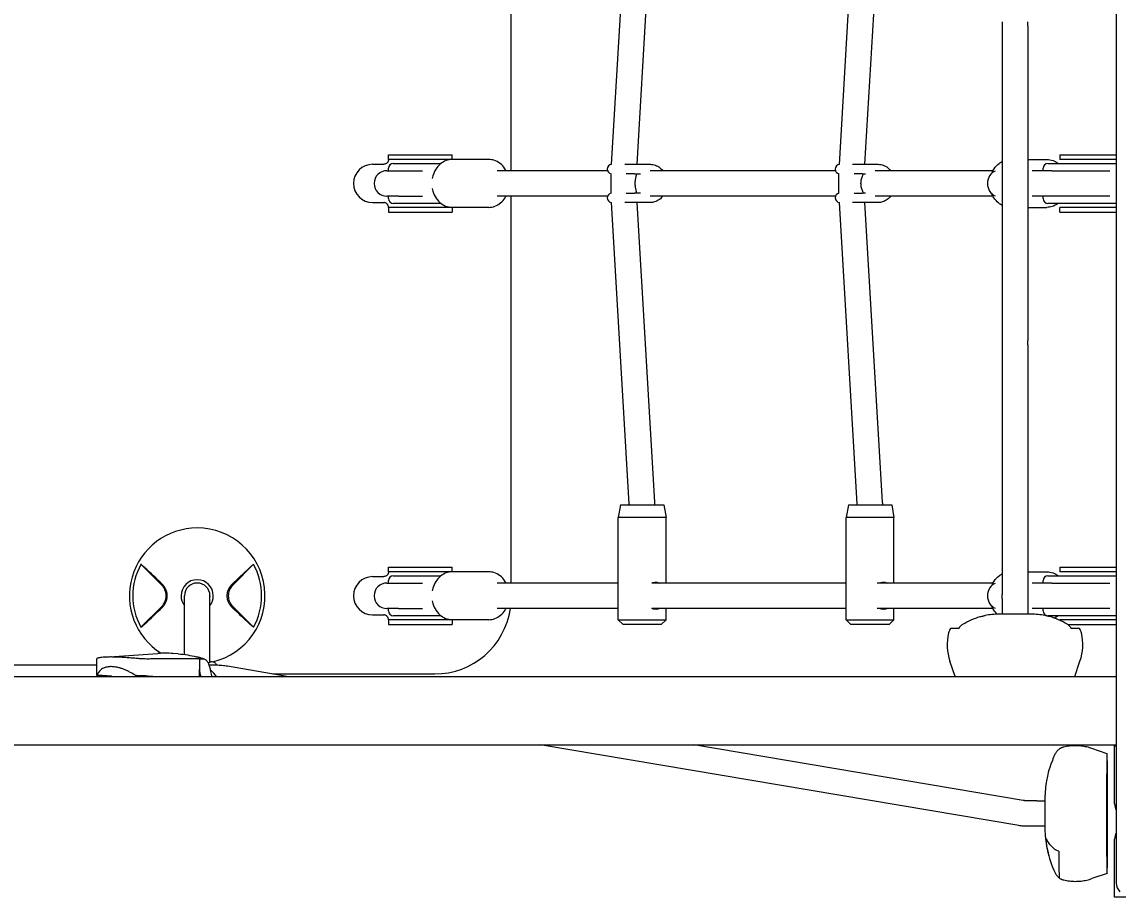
# Model space of a CAD drawing. Extents: x -5207 to 7460, y -6482 to 6318.
# Drawn here: x 867 to 1555, y -48 to 501 of the extents above; entities that cross this region are included whole.
import ezdxf

# ---------------------------------------------------------------- set-up
doc = ezdxf.new("R2010")
doc.units = 0
doc.header["$LTSCALE"] = 5
doc.header["$PDMODE"] = 33
doc.header["$PDSIZE"] = 20
doc.layers.get('Defpoints').update_dxf_attribs({"linetype": 'CONTINUOUS'})
doc.layers.add('Lg_dim', color=7, linetype='CONTINUOUS')
doc.layers.add('Lg_prod', color=40, linetype='CONTINUOUS')
doc.styles.add('LG1', font='arial.ttf', dxfattribs={"height": 185})
doc.dimstyles.new('LG_DIM', dxfattribs={"dimtxt": 185, "dimasz": 120, "dimexe": 50, "dimexo": 1, "dimgap": 50, "dimtad": 0, "dimtih": 1, "dimtoh": 1, "dimdec": 0, "dimrnd": 10, "dimdsep": 46, "dimtxsty": 'LG1', "dimcen": 2.5, "dimclrt": 4, "dimadec": 4, "dimazin": 0, "dimtfac": 1, "dimtdec": 0, "dimtmove": 0, "dimatfit": 3, "dimfxl": 1, "dimtolj": 1, "dimtzin": 0, "dimarcsym": 0})

# ---------------------------------------------------------------- blocks, each defined once
blk = doc.blocks.new('*D4')
at = {"layer": 'Defpoints', "color": 0, "transparency": 16777216}
for p in [(-2635.83, 778.5, 0.2), (5060.83, -1646.5), (5060.83, -6051.45)]:
    blk.add_point(p, dxfattribs=at)
at = {"layer": 'Lg_dim', "color": 0, "lineweight": -2, "transparency": 16777216}
for p, q in [((-2635.83, 777.5), (-2635.83, -6101.45)), ((5060.83, -1647.5), (5060.83, -6101.45)), ((-2515.83, -6051.45), (539.03, -6051.45)), ((4940.83, -6051.45), (1808.47, -6051.45))]:
    blk.add_line(p, q, dxfattribs=at)
at = {"layer": 'Lg_dim', "color": 0, "transparency": 16777216}
for points in [[(-2515.83, -6031.45), (-2515.83, -6071.45), (-2635.83, -6051.45)], [(4940.83, -6031.45), (4940.83, -6071.45), (5060.83, -6051.45)]]:
    blk.add_solid(points, dxfattribs=at)
at = {"layer": 'Lg_dim', "color": 4, "transparency": 16777216, "insert": (1173.75, -6051.45), "char_height": 185, "attachment_point": 5, "style": 'LG1'}
blk.add_mtext('\\A1;7700 mm\\P [(25\'-3{\\H1.000000x;\\S1/4;}")]', dxfattribs=at)
blk = doc.blocks.new('*D5')
at = {"layer": 'Defpoints', "color": 0, "transparency": 16777216}
for p in [(-283.42, 3694.51, 0.2), (-100, -4659.68), (6750.73, -4659.68)]:
    blk.add_point(p, dxfattribs=at)
at = {"layer": 'Lg_dim', "color": 0, "lineweight": -2, "transparency": 16777216}
for p, q in [((-282.42, 3694.51), (6800.73, 3694.51)), ((6750.73, 3574.51), (6750.73, -297.89)), ((6750.73, -4539.68), (6750.73, -1197.71)), ((-99, -4659.68), (6800.73, -4659.68))]:
    blk.add_line(p, q, dxfattribs=at)
at = {"layer": 'Lg_dim', "color": 0, "transparency": 16777216}
for points in [[(6730.73, 3574.51), (6770.73, 3574.51), (6750.73, 3694.51)], [(6730.73, -4539.68), (6770.73, -4539.68), (6750.73, -4659.68)]]:
    blk.add_solid(points, dxfattribs=at)
at = {"layer": 'Lg_dim', "color": 4, "transparency": 16777216, "insert": (6750.73, -747.8), "char_height": 185, "attachment_point": 5, "style": 'LG1'}
blk.add_mtext('\\A1;8350 mm\\P [(27\'-5{\\H1.000000x;\\S1/8;}")]', dxfattribs=at)
blk = doc.blocks.new('*D7')
at = {"layer": 'Defpoints', "color": 0, "transparency": 16777216}
for p in [(3262.5, 4611.04), (-872.5, 400), (3262.5, -330)]:
    blk.add_point(p, dxfattribs=at)
at = {"layer": 'Lg_dim', "color": 0, "lineweight": -2, "transparency": 16777216}
for p, q in [((-872.5, 401), (-872.5, 4661.04)), ((3262.5, -329), (3262.5, 4661.04)), ((-752.5, 4611.04), (636.72, 4611.04)), ((3142.5, 4611.04), (2027.18, 4611.04))]:
    blk.add_line(p, q, dxfattribs=at)
at = {"layer": 'Lg_dim', "color": 0, "transparency": 16777216}
for points in [[(-752.5, 4631.04), (-752.5, 4591.04), (-872.5, 4611.04)], [(3142.5, 4631.04), (3142.5, 4591.04), (3262.5, 4611.04)]]:
    blk.add_solid(points, dxfattribs=at)
at = {"layer": 'Lg_dim', "color": 4, "transparency": 16777216, "insert": (1331.95, 4611.04), "char_height": 185, "attachment_point": 5, "style": 'LG1'}
blk.add_mtext('\\A1;4140 mm\\P [(13\'-6{\\H1.000000x;\\S15/16;}")]', dxfattribs=at)

msp = doc.modelspace()

# ---------------------------------------------------------------- linework, layer by layer
at = {"layer": 'Lg_prod', "linetype": 'Continuous', "lineweight": 0}
for p, q in [((1553.5, 838.5), (1553.5, -38.5)), ((1174, 408), (1174, 650.5)), ((1236.91, 411.97), (1248.07, 600.82)), ((1252.94, 412), (1264.04, 599.88)), ((1379.85, 411.97), (1391.01, 600.82)), ((1395.88, 412), (1406.98, 599.88)), ((1482.01, 501.26), (1482.01, 498.74)), ((1482.01, 498.74), (1482.01, 301.26)), ((1498.01, 498.74), (1498.01, 501.26)), ((1498.01, 498.74), (1498.01, 301.26)), ((1097, 415), (1097, 418)), ((1097, 418), (1137, 418)), ((1137, 415), (1097, 415)), ((1137, 415), (1137, 418)), ((1159.88, 415), (1137.01, 415)), ((1498.01, 415), (1509.96, 415)), ((1518.18, 418), (1538.18, 418)), ((1518.18, 418), (1518.18, 415)), ((1538.18, 415), (1518.18, 415)), ((1538.18, 418), (1553.5, 418)), ((1553.5, 415), (1538.18, 415)), ((1087, 412), (1094, 412)), ((1096, 408), (1103.19, 408)), ((1097, 408), (1097, 409.5)), ((1100, 412.5), (1105.22, 412.5)), ((1103.19, 408), (1118.42, 408)), ((1105.22, 412.5), (1125.6, 412.5)), ((1125.6, 412.5), (1129.9, 412.5)), ((1126.1, 408), (1126.14, 408)), ((1234.45, 408), (1165.09, 408)), ((1236.63, 394.15), (1236.63, 405.85)), ((1245.22, 412), (1251.42, 412)), ((1251.42, 406), (1246.15, 406)), ((1251.42, 412), (1261.27, 412)), ((1251.42, 406), (1255.12, 406)), ((1377.39, 408), (1261.06, 408)), ((1379.57, 394.15), (1379.57, 405.85)), ((1388.16, 412), (1394.36, 412)), ((1394.36, 406), (1389.09, 406)), ((1394.36, 412), (1404.21, 412)), ((1394.36, 406), (1396.27, 406)), ((1476.22, 408), (1402.21, 408)), ((1513.14, 408), (1500.73, 408)), ((1507.68, 408), (1507.68, 409.5)), ((1510.68, 412.5), (1511.27, 412.5)), ((1511.27, 412.5), (1522.6, 412.5)), ((1513.14, 408), (1549.52, 408)), ((1522.6, 412.5), (1553.5, 412.5)), ((1103.19, 392), (1096, 392)), ((1097, 390.5), (1097, 392)), ((1103.19, 392), (1118.42, 392)), ((1126.1, 392), (1126.14, 392)), ((1234.45, 392), (1165.09, 392)), ((1174, 149.5), (1174, 392)), ((1246.15, 394), (1251.42, 394)), ((1255.12, 394), (1251.42, 394)), ((1377.39, 392), (1261.06, 392)), ((1389.09, 394), (1394.36, 394)), ((1396.27, 394), (1394.36, 394)), ((1476.22, 392), (1402.21, 392)), ((1513.14, 392), (1500.73, 392)), ((1507.68, 390.5), (1507.68, 392)), ((1549.52, 392), (1513.14, 392)), ((1087, 388), (1094, 388)), ((1105.22, 387.5), (1100, 387.5)), ((1125.6, 387.5), (1105.22, 387.5)), ((1129.9, 387.5), (1125.6, 387.5)), ((1248.07, 199.18), (1236.91, 388.03)), ((1251.42, 388), (1245.22, 388)), ((1261.27, 388), (1251.42, 388)), ((1264.04, 200.12), (1252.94, 388)), ((1391.01, 199.18), (1379.85, 388.03)), ((1394.36, 388), (1388.16, 388)), ((1404.21, 388), (1394.36, 388)), ((1406.98, 200.12), (1395.88, 388)), ((1511.27, 387.5), (1510.68, 387.5)), ((1522.6, 387.5), (1511.27, 387.5)), ((1553.5, 387.5), (1522.6, 387.5)), ((1097, 385), (1097, 382)), ((1137, 385), (1097, 385)), ((1097, 382), (1137, 382)), ((1137, 385), (1137, 382)), ((1159.88, 385), (1137.01, 385)), ((1498.01, 385), (1509.96, 385)), ((1538.18, 385), (1518.18, 385)), ((1518.18, 382), (1518.18, 385)), ((1518.18, 382), (1538.18, 382)), ((1553.5, 385), (1538.18, 385)), ((1538.18, 382), (1553.5, 382)), ((1482.01, 301.26), (1482.01, 298.74)), ((1482.01, 298.74), (1482.01, 142.26)), ((1498.01, 298.74), (1498.01, 301.26)), ((1498.01, 298.74), (1498.01, 142.26)), ((1242.53, 198.5), (1241.12, 190.5)), ((1242.53, 198.5), (1263.89, 198.5)), ((1263.89, 198.5), (1269.71, 198.5)), ((1269.71, 198.5), (1271.12, 190.5)), ((1385.47, 198.5), (1384.06, 190.5)), ((1385.47, 198.5), (1406.83, 198.5)), ((1406.83, 198.5), (1412.65, 198.5)), ((1412.65, 198.5), (1414.06, 190.5)), ((1264.7, 190.5), (1241.12, 190.5)), ((1241.12, 126.5), (1241.12, 190.5)), ((1271.12, 190.5), (1264.7, 190.5)), ((1271.12, 149.5), (1271.12, 190.5)), ((1407.64, 190.5), (1384.06, 190.5)), ((1384.06, 126.5), (1384.06, 190.5)), ((1414.06, 190.5), (1407.64, 190.5)), ((1414.06, 149.5), (1414.06, 190.5)), ((941.72, 161.22), (954.72, 148.22)), ((1012.28, 161.22), (999.28, 148.22)), ((1097, 156.5), (1097, 159.5)), ((1097, 159.5), (1137, 159.5)), ((1137, 156.5), (1137, 159.5)), ((1518.18, 159.5), (1538.18, 159.5)), ((1518.18, 159.5), (1518.18, 156.5)), ((1538.18, 159.5), (1553.5, 159.5)), ((1087, 153.5), (1094, 153.5)), ((1137, 156.5), (1097, 156.5)), ((1100, 154), (1105.22, 154)), ((1105.22, 154), (1125.6, 154)), ((1125.6, 154), (1129.9, 154)), ((1159.88, 156.5), (1137.01, 156.5)), ((1498.01, 156.5), (1509.96, 156.5)), ((1510.68, 154), (1511.27, 154)), ((1511.27, 154), (1522.6, 154)), ((1538.18, 156.5), (1518.18, 156.5)), ((1522.6, 154), (1553.5, 154)), ((1553.5, 156.5), (1538.18, 156.5)), ((1096, 149.5), (1103.19, 149.5)), ((1097, 149.5), (1097, 151)), ((1103.19, 149.5), (1118.42, 149.5)), ((1126.1, 149.5), (1126.14, 149.5)), ((1241.12, 149.5), (1165.09, 149.5)), ((1384.06, 149.5), (1262.18, 149.5)), ((1476.22, 149.5), (1403.62, 149.5)), ((1513.14, 149.5), (1500.73, 149.5)), ((1507.68, 149.5), (1507.68, 151)), ((1513.14, 149.5), (1549.52, 149.5)), ((969, 141.07), (969, 141.5)), ((969, 104.7), (969, 141.07)), ((985, 141.5), (985, 141.07)), ((985, 99.98), (985, 141.07)), ((1482.01, 139.74), (1482.01, 142.26)), ((1482.01, 139.74), (1482.01, 130)), ((1498.01, 142.26), (1498.01, 139.74)), ((1498.01, 139.74), (1498.01, 130)), ((954.72, 134.78), (941.72, 121.78)), ((999.28, 134.78), (1012.28, 121.78)), ((1103.19, 133.5), (1096, 133.5)), ((1097, 132), (1097, 133.5)), ((1103.19, 133.5), (1118.42, 133.5)), ((1126.1, 133.5), (1126.14, 133.5)), ((1241.12, 133.5), (1165.09, 133.5)), ((1384.06, 133.5), (1262.18, 133.5)), ((1271.12, 126.5), (1271.12, 133.5)), ((1476.22, 133.5), (1403.62, 133.5)), ((1414.06, 126.5), (1414.06, 133.5)), ((1513.14, 133.5), (1500.73, 133.5)), ((1507.68, 132), (1507.68, 133.5)), ((1549.52, 133.5), (1513.14, 133.5)), ((1087, 129.5), (1094, 129.5)), ((1097, 126.5), (1097, 123.5)), ((1137, 126.5), (1097, 126.5)), ((1105.22, 129), (1100, 129)), ((1125.6, 129), (1105.22, 129)), ((1129.9, 129), (1125.6, 129)), ((1137, 126.5), (1137, 123.5)), ((1159.88, 126.5), (1137.01, 126.5)), ((1241.12, 126.5), (1264.7, 126.5)), ((1244.12, 123.5), (1241.12, 126.5)), ((1264.7, 126.5), (1271.12, 126.5)), ((1268.12, 123.5), (1271.12, 126.5)), ((1384.06, 126.5), (1407.64, 126.5)), ((1387.06, 123.5), (1384.06, 126.5)), ((1407.64, 126.5), (1414.06, 126.5)), ((1411.06, 123.5), (1414.06, 126.5)), ((1490.01, 130), (1479.91, 130)), ((1500.11, 130), (1490.01, 130)), ((1511.27, 129), (1510.68, 129)), ((1522.6, 129), (1511.27, 129)), ((1538.18, 126.5), (1518.18, 126.5)), ((1518.18, 126.11), (1518.18, 126.5)), ((1553.5, 129), (1522.6, 129)), ((1553.5, 126.5), (1538.18, 126.5)), ((1097, 123.5), (1137, 123.5)), ((1262.98, 123.5), (1244.12, 123.5)), ((1268.12, 123.5), (1262.98, 123.5)), ((1405.92, 123.5), (1387.06, 123.5)), ((1411.06, 123.5), (1405.92, 123.5)), ((1454.73, 121), (1449.59, 121)), ((1523.05, 123.5), (1538.18, 123.5)), ((1530.42, 121), (1525.29, 121)), ((1538.18, 123.5), (1553.5, 123.5)), ((918.77, 102.99), (952.24, 105.33)), ((965.02, 105.11), (961.76, 105.33)), ((969, 104.69), (969, 104.69)), ((914, 98), (826.84, 98)), ((914, 91.56), (914, 102.06)), ((978.42, 102.07), (978.42, 95.19)), ((987.5, 98), (984.48, 98)), ((1033.27, 91), (995.9, 97.3)), ((1452.51, 91), (1449.23, 100.5)), ((1527.51, 91), (1530.78, 100.5)), ((497.82, 91), (1139.29, 91)), ((919, 91), (915.37, 91.33)), ((946.28, 91.33), (952.05, 91)), ((978.42, 91), (978.42, 95.19)), ((1024.36, 92.5), (1126, 92.5)), ((1139.29, 91), (1553.5, 91)), ((497.82, 48), (1139.29, 48)), ((1139.29, 48), (1553.5, 48)), ((1492.47, -2.59), (1192.19, 48)), ((1495.13, 13.19), (1288.49, 48)), ((1547.77, 42.5), (1538.27, 45.77)), ((1552.5, 11), (1552.5, 47.5)), ((1552.5, 47.5), (1553.5, 47.5)), ((1503.66, 13), (1497.34, 13)), ((1503.66, 13), (1508.71, 13)), ((1547.77, 13), (1547.6, 13)), ((1503.66, -3), (1497.34, -3)), ((1508.71, -3), (1503.66, -3)), ((1547.77, -3), (1547.6, -3)), ((1552.5, -47.5), (1552.5, -11)), ((1547.77, -32.5), (1538.27, -35.77)), ((1589, -47.5), (1552.5, -47.5))]:
    msp.add_line(p, q, dxfattribs=at)
for centre, radius, start, end in [((1087, 400), 12, 90, 270), ((1096, 400), 8, 90, 270), ((1100, 409.5), 3, 90, 180), ((1237.27, 409), 3, 96.90738, 180), ((1237.27, 409), 3, 180, 257.67586), ((1380.21, 409), 3, 96.90738, 180), ((1380.21, 409), 3, 180, 257.67586), ((1510.68, 409.5), 3, 90, 180), ((1237.27, 391), 3, 102.32414, 180), ((1380.21, 391), 3, 102.32414, 180), ((1100, 390.5), 3, 180, 270), ((1237.27, 391), 3, 180, 263.09262), ((1380.21, 391), 3, 180, 263.09262), ((1510.68, 390.5), 3, 180, 270), ((977, 141.5), 42.51, 90, 237.98226), ((977, 141.5), 42.51, 283.44267, 90), ((977, 141.5), 40.42, 150.80251, 209.19749), ((977, 141.5), 40.42, 330.80251, 29.19749), ((977, 141.5), 10.1, 90, 180), ((977, 141.5), 10.1, 0, 90), ((1087, 141.5), 12, 90, 270), ((1100, 151), 3, 90, 180), ((1510.68, 151), 3, 90, 180), ((948, 141.5), 9.5, 0, 45), ((977, 141.5), 8, 90, 180), ((977, 141.5), 8, 0, 90), ((1006, 141.5), 9.5, 135, 180), ((1096, 141.5), 8, 90, 270), ((948, 141.5), 9.5, 315, 0), ((977, 141.5), 10.1, 180, 217.61976), ((977, 141.5), 10.1, 322.38024, 0), ((1006, 141.5), 9.5, 180, 225), ((1100, 132), 3, 180, 270), ((1126, 140.5), 48, 270, 351.61446), ((1510.68, 132), 3, 180, 270), ((1481.98, 60.03), 70, 91.70004, 98.84171), ((1498.03, 60.03), 70, 81.15829, 88.29996), ((1479.49, 110.92), 32, 166.84672, 199), ((1456.12, 116.38), 8, 144.72111, 166.84672), ((1523.89, 116.38), 8, 13.15328, 35.27889), ((1500.52, 110.92), 32, 341, 13.15328), ((1560.5, 11), 8, 180, 208.95502), ((1560.5, -11), 8, 151.04498, 180), ((1561.5, -38.5), 8, 180, 225)]:
    msp.add_arc(centre, radius, start, end, dxfattribs=at)
for centre, major_axis, ratio, start_param, end_param in [((1479.37, 400), (0, -8), 0.825377, 3.412336, 6.012442), ((1479.37, 141.5), (0, -8), 0.825377, 3.412336, 6.012442), ((957, 14.67), (0, 90.83), 0.866025, 0, 0.060521), ((957, 14.67), (0, 90.83), 0.866025, 6.222664, 6.283185), ((974.15, 93.53), (2.4, 9.71), 0.488879, 0, 0.000002), ((957, 76.5), (0, 19.4), 0.866025, 0.717733, 0.726784), ((1517.77, 5), (0, -40.42), 0.009384, 3.148232, 3.215153), ((1547.77, 5), (0, 37.5), 0.009384, 4.276357, 7.417949), ((1547.77, 5), (0, 19.81), 0.009384, 4.276357, 7.417949), ((1547.77, 5), (0, 37.5), 0.009384, 1.134764, 4.276357), ((1508.77, 5), (0, 10.1), 0.009384, 0.321711, 1.134764), ((1508.77, 5), (0, 10.1), 0.009384, 1.134764, 2.705561), ((1547.77, 5), (0, 19.81), 0.009384, 1.134764, 4.276357), ((1508.77, 5), (0, 10.1), 0.009384, 2.705561, 2.819882), ((1517.77, 5), (0, -40.42), 0.009384, 5.337561, 6.276546)]:
    msp.add_ellipse(centre, major_axis=major_axis, ratio=ratio, start_param=start_param, end_param=end_param, dxfattribs=at)
msp.add_ellipse((1547.77, 5), major_axis=(0, -8), ratio=0.009384, dxfattribs=at)
for points, knots in [([(1097, 415), (1097, 415), (1097, 414.96), (1097, 414.86), (1096.99, 414.82), (1096.99, 414.71), (1096.98, 414.65), (1096.95, 414.45), (1096.92, 414.28), (1096.83, 414.01), (1096.8, 413.91), (1096.71, 413.71), (1096.66, 413.61), (1096.54, 413.4), (1096.47, 413.3), (1096.32, 413.1), (1096.24, 413), (1096.06, 412.81), (1095.96, 412.72), (1095.75, 412.56), (1095.64, 412.48), (1095.3, 412.28), (1095.05, 412.18), (1094.53, 412.04), (1094.27, 412), (1094, 412)], [0, 0, 0, 0, 0.000794672, 0.000794672, 0.001192009, 0.001192009, 0.001589345, 0.001589345, 0.002384017, 0.002384017, 0.002781354, 0.002781354, 0.00317869, 0.00317869, 0.003576026, 0.003576026, 0.003973362, 0.003973362, 0.004370698, 0.004370698, 0.004768035, 0.004768035, 0.005562707, 0.005562707, 0.006357379, 0.006357379, 0.006357379, 0.006357379]), ([(1137.01, 415), (1135.69, 415), (1134.36, 414.76), (1131.84, 413.83), (1130.64, 413.12), (1128.46, 411.32), (1127.49, 410.2), (1125.87, 407.65), (1125.23, 406.2), (1124.66, 404.16), (1124.54, 403.63), (1124.44, 403.09)], [0, 0, 0, 0, 0.294487, 0.294487, 0.59583, 0.59583, 0.912288, 0.912288, 1.2419, 1.2419, 1.355561, 1.355561, 1.355561, 1.355561]), ([(1170.76, 408), (1170.54, 408.42), (1170.29, 408.82), (1169.18, 410.49), (1168.14, 411.63), (1165.81, 413.42), (1164.52, 414.09), (1162.1, 414.83), (1160.99, 415), (1159.88, 415)], [5.2926589, 5.2926589, 5.2926589, 5.2926589, 5.3930964, 5.3930964, 5.7220167, 5.7220167, 6.0366939, 6.0366939, 6.2831853, 6.2831853, 6.2831853, 6.2831853]), ([(1475.5, 406.48), (1475.89, 407.44), (1476.38, 408.36), (1477.79, 410.49), (1478.83, 411.63), (1480.65, 413.02), (1481.31, 413.43), (1482.01, 413.78)], [5.1744401, 5.1744401, 5.1744401, 5.1744401, 5.3930964, 5.3930964, 5.7220167, 5.7220167, 5.8932877, 5.8932877, 5.8932877, 5.8932877]), ([(1509.96, 415), (1511.29, 415), (1512.61, 414.76), (1515.01, 413.87), (1516.1, 413.26), (1517.08, 412.5)], [6.2831853, 6.2831853, 6.2831853, 6.2831853, 6.5776728, 6.5776728, 6.8492516, 6.8492516, 6.8492516, 6.8492516]), ([(1252.63, 394.15), (1252.62, 394.19), (1252.62, 394.24), (1252.6, 394.39), (1252.59, 394.5), (1252.54, 394.75), (1252.51, 394.88), (1252.45, 395.17), (1252.42, 395.32), (1252.35, 395.62), (1252.31, 395.78), (1252.22, 396.21), (1252.15, 396.52), (1252.03, 397.16), (1251.98, 397.51), (1251.88, 398.21), (1251.84, 398.57), (1251.8, 399.3), (1251.78, 399.65), (1251.78, 400.35), (1251.8, 400.7), (1251.84, 401.43), (1251.88, 401.79), (1251.98, 402.49), (1252.03, 402.84), (1252.15, 403.48), (1252.22, 403.79), (1252.31, 404.22), (1252.35, 404.38), (1252.42, 404.68), (1252.45, 404.83), (1252.51, 405.12), (1252.54, 405.25), (1252.59, 405.5), (1252.6, 405.61), (1252.62, 405.76), (1252.62, 405.81), (1252.63, 405.85)], [5.099113, 5.099113, 5.099113, 5.099113, 5.370419, 5.370419, 5.956074, 5.956074, 6.541728, 6.541728, 7.127383, 7.127383, 7.713037, 7.713037, 8.748854, 8.748854, 9.78467, 9.78467, 10.820486, 10.820486, 11.856302, 11.856302, 12.892119, 12.892119, 13.927935, 13.927935, 14.963751, 14.963751, 15.999568, 15.999568, 16.585222, 16.585222, 17.170877, 17.170877, 17.756531, 17.756531, 18.342186, 18.342186, 18.613492, 18.613492, 18.613492, 18.613492]), ([(1261.27, 412), (1262.33, 412), (1263.4, 411.81), (1265.43, 411.07), (1266.39, 410.52), (1267.9, 409.29), (1268.5, 408.68), (1269.02, 408)], [0, 0, 0, 0, 0.2896504, 0.2896504, 0.586899, 0.586899, 0.8158929, 0.8158929, 0.8158929, 0.8158929]), ([(1394.9, 394.15), (1394.85, 394.25), (1394.8, 394.35), (1394.67, 394.63), (1394.59, 394.8), (1394.36, 395.3), (1394.21, 395.67), (1393.94, 396.45), (1393.81, 396.88), (1393.6, 397.75), (1393.52, 398.2), (1393.41, 399.11), (1393.39, 399.56), (1393.39, 400.44), (1393.41, 400.89), (1393.52, 401.8), (1393.6, 402.25), (1393.81, 403.12), (1393.94, 403.55), (1394.21, 404.33), (1394.36, 404.7), (1394.59, 405.2), (1394.67, 405.37), (1394.8, 405.65), (1394.85, 405.75), (1394.9, 405.85)], [8.190738, 8.190738, 8.190738, 8.190738, 8.631086, 8.631086, 9.340607, 9.340607, 10.652753, 10.652753, 11.964898, 11.964898, 13.277044, 13.277044, 14.58919, 14.58919, 15.901335, 15.901335, 17.213481, 17.213481, 18.525626, 18.525626, 19.837772, 19.837772, 20.547294, 20.547294, 20.987641, 20.987641, 20.987641, 20.987641]), ([(1404.21, 412), (1405.27, 412), (1406.34, 411.81), (1408.37, 411.07), (1409.33, 410.52), (1410.84, 409.29), (1411.44, 408.68), (1411.96, 408)], [0, 0, 0, 0, 0.2896504, 0.2896504, 0.586899, 0.586899, 0.8158929, 0.8158929, 0.8158929, 0.8158929]), ([(1124.44, 396.91), (1124.55, 396.29), (1124.7, 395.69), (1125.32, 393.56), (1125.99, 392.1), (1127.71, 389.51), (1128.76, 388.37), (1131.09, 386.58), (1132.37, 385.91), (1134.8, 385.17), (1135.9, 385), (1137.01, 385)], [1.786032, 1.786032, 1.786032, 1.786032, 1.915613, 1.915613, 2.251504, 2.251504, 2.580424, 2.580424, 2.895101, 2.895101, 3.141593, 3.141593, 3.141593, 3.141593]), ([(1159.88, 385), (1161.21, 385), (1162.53, 385.24), (1165.06, 386.17), (1166.26, 386.88), (1168.44, 388.68), (1169.41, 389.8), (1170.4, 391.36), (1170.59, 391.68), (1170.76, 392)], [3.1415927, 3.1415927, 3.1415927, 3.1415927, 3.4360801, 3.4360801, 3.7374228, 3.7374228, 4.0538802, 4.0538802, 4.1321191, 4.1321191, 4.1321191, 4.1321191]), ([(1269.02, 392), (1268.43, 391.23), (1267.74, 390.55), (1266.05, 389.27), (1265.02, 388.73), (1263.06, 388.13), (1262.16, 388), (1261.27, 388)], [2.3256998, 2.3256998, 2.3256998, 2.3256998, 2.5853223, 2.5853223, 2.8981862, 2.8981862, 3.1415927, 3.1415927, 3.1415927, 3.1415927]), ([(1411.96, 392), (1411.37, 391.23), (1410.68, 390.55), (1409, 389.27), (1407.96, 388.73), (1406, 388.13), (1405.1, 388), (1404.21, 388)], [2.3256998, 2.3256998, 2.3256998, 2.3256998, 2.5853223, 2.5853223, 2.8981862, 2.8981862, 3.1415927, 3.1415927, 3.1415927, 3.1415927]), ([(1482.01, 386.22), (1481.17, 386.64), (1480.38, 387.15), (1478.54, 388.68), (1477.57, 389.8), (1476.28, 391.83), (1475.85, 392.65), (1475.5, 393.52)], [3.5314903, 3.5314903, 3.5314903, 3.5314903, 3.7374228, 3.7374228, 4.0538802, 4.0538802, 4.2503379, 4.2503379, 4.2503379, 4.2503379]), ([(1097, 385), (1097, 385), (1097, 385.04), (1097, 385.14), (1096.99, 385.18), (1096.99, 385.29), (1096.98, 385.35), (1096.95, 385.55), (1096.92, 385.72), (1096.83, 385.99), (1096.8, 386.09), (1096.71, 386.29), (1096.66, 386.39), (1096.54, 386.6), (1096.47, 386.7), (1096.32, 386.9), (1096.24, 387), (1096.06, 387.19), (1095.96, 387.28), (1095.75, 387.44), (1095.64, 387.52), (1095.3, 387.72), (1095.05, 387.82), (1094.53, 387.96), (1094.27, 388), (1094, 388)], [0, 0, 0, 0, 0.000794672, 0.000794672, 0.001192009, 0.001192009, 0.001589345, 0.001589345, 0.002384017, 0.002384017, 0.002781354, 0.002781354, 0.00317869, 0.00317869, 0.003576026, 0.003576026, 0.003973362, 0.003973362, 0.004370698, 0.004370698, 0.004768035, 0.004768035, 0.005562707, 0.005562707, 0.006357379, 0.006357379, 0.006357379, 0.006357379]), ([(1517.08, 387.5), (1517.06, 387.49), (1517.04, 387.47), (1515.88, 386.58), (1514.6, 385.91), (1512.18, 385.17), (1511.07, 385), (1509.96, 385)], [8.8587116, 8.8587116, 8.8587116, 8.8587116, 8.8636094, 8.8636094, 9.1782866, 9.1782866, 9.424778, 9.424778, 9.424778, 9.424778]), ([(1264.11, 198.5), (1264.1, 198.67), (1264.1, 198.84), (1264.08, 199.2), (1264.08, 199.38), (1264.06, 199.75), (1264.05, 199.93), (1264.04, 200.12)], [4.74221847, 4.74221847, 4.74221847, 4.74221847, 4.75550229, 4.75550229, 4.76987339, 4.76987339, 4.78424449, 4.78424449, 4.78424449, 4.78424449]), ([(1407.05, 198.5), (1407.04, 198.67), (1407.04, 198.84), (1407.02, 199.2), (1407.02, 199.38), (1407, 199.75), (1406.99, 199.93), (1406.98, 200.12)], [4.74221847, 4.74221847, 4.74221847, 4.74221847, 4.75550229, 4.75550229, 4.76987339, 4.76987339, 4.78424449, 4.78424449, 4.78424449, 4.78424449]), ([(1248.1, 198.5), (1248.09, 198.6), (1248.09, 198.71), (1248.08, 198.93), (1248.07, 199.05), (1248.07, 199.18)], [4.75762587, 4.75762587, 4.75762587, 4.75762587, 4.76987339, 4.76987339, 4.78424449, 4.78424449, 4.78424449, 4.78424449]), ([(1391.04, 198.5), (1391.03, 198.6), (1391.03, 198.71), (1391.02, 198.93), (1391.01, 199.05), (1391.01, 199.18)], [4.75762587, 4.75762587, 4.75762587, 4.75762587, 4.76987339, 4.76987339, 4.78424449, 4.78424449, 4.78424449, 4.78424449]), ([(944.19, 159.07), (943.71, 159.52), (943.26, 159.92), (942.64, 160.46), (942.44, 160.63), (942.06, 160.95), (941.88, 161.09), (941.72, 161.22)], [0.000000486, 0.000000486, 0.000000486, 0.000000486, 0.002114988, 0.002114988, 0.003172238, 0.003172238, 0.004229489, 0.004229489, 0.004229489, 0.004229489]), ([(1009.81, 159.07), (1010.29, 159.52), (1010.74, 159.92), (1011.36, 160.46), (1011.56, 160.63), (1011.94, 160.95), (1012.12, 161.09), (1012.28, 161.22)], [0.000000486, 0.000000486, 0.000000486, 0.000000486, 0.002114988, 0.002114988, 0.003172238, 0.003172238, 0.004229489, 0.004229489, 0.004229489, 0.004229489]), ([(1097, 156.5), (1097, 156.5), (1097, 156.46), (1097, 156.36), (1096.99, 156.32), (1096.99, 156.21), (1096.98, 156.15), (1096.95, 155.95), (1096.92, 155.78), (1096.83, 155.51), (1096.8, 155.41), (1096.71, 155.21), (1096.66, 155.11), (1096.54, 154.9), (1096.47, 154.8), (1096.32, 154.6), (1096.24, 154.5), (1096.06, 154.31), (1095.96, 154.22), (1095.75, 154.06), (1095.64, 153.98), (1095.3, 153.78), (1095.05, 153.68), (1094.53, 153.54), (1094.27, 153.5), (1094, 153.5)], [0, 0, 0, 0, 0.000794672, 0.000794672, 0.001192009, 0.001192009, 0.001589345, 0.001589345, 0.002384017, 0.002384017, 0.002781354, 0.002781354, 0.00317869, 0.00317869, 0.003576026, 0.003576026, 0.003973362, 0.003973362, 0.004370698, 0.004370698, 0.004768035, 0.004768035, 0.005562707, 0.005562707, 0.006357379, 0.006357379, 0.006357379, 0.006357379]), ([(1137.01, 156.5), (1135.69, 156.5), (1134.36, 156.26), (1131.84, 155.33), (1130.64, 154.62), (1128.46, 152.82), (1127.49, 151.7), (1125.87, 149.15), (1125.23, 147.7), (1124.66, 145.66), (1124.54, 145.13), (1124.44, 144.59)], [0, 0, 0, 0, 0.294487, 0.294487, 0.59583, 0.59583, 0.912288, 0.912288, 1.2419, 1.2419, 1.355561, 1.355561, 1.355561, 1.355561]), ([(1170.76, 149.5), (1170.54, 149.92), (1170.29, 150.32), (1169.18, 151.99), (1168.14, 153.13), (1165.81, 154.92), (1164.52, 155.59), (1162.1, 156.33), (1160.99, 156.5), (1159.88, 156.5)], [5.2926589, 5.2926589, 5.2926589, 5.2926589, 5.3930964, 5.3930964, 5.7220167, 5.7220167, 6.0366939, 6.0366939, 6.2831853, 6.2831853, 6.2831853, 6.2831853]), ([(1475.5, 147.98), (1475.89, 148.94), (1476.38, 149.86), (1477.79, 151.99), (1478.83, 153.13), (1480.65, 154.52), (1481.31, 154.93), (1482.01, 155.28)], [5.1744401, 5.1744401, 5.1744401, 5.1744401, 5.3930964, 5.3930964, 5.7220167, 5.7220167, 5.8932877, 5.8932877, 5.8932877, 5.8932877]), ([(1509.96, 156.5), (1511.29, 156.5), (1512.61, 156.26), (1515.01, 155.37), (1516.1, 154.76), (1517.08, 154)], [6.2831853, 6.2831853, 6.2831853, 6.2831853, 6.5776728, 6.5776728, 6.8492516, 6.8492516, 6.8492516, 6.8492516]), ([(958.22, 141.5), (958.22, 141.83), (958.2, 142.17), (958.13, 142.84), (958.08, 143.17), (957.88, 144.16), (957.68, 144.8), (957.16, 146.03), (956.83, 146.62), (956.08, 147.71), (955.65, 148.22), (955.18, 148.68)], [0.008164918, 0.008164918, 0.008164918, 0.008164918, 0.009167239, 0.009167239, 0.01016956, 0.01016956, 0.012174201, 0.012174201, 0.014178842, 0.014178842, 0.016183483, 0.016183483, 0.016183483, 0.016183483]), ([(995.78, 141.5), (995.78, 141.83), (995.8, 142.17), (995.87, 142.84), (995.92, 143.17), (996.12, 144.16), (996.32, 144.8), (996.84, 146.03), (997.17, 146.62), (997.92, 147.71), (998.35, 148.22), (998.82, 148.68)], [0.008164918, 0.008164918, 0.008164918, 0.008164918, 0.009167239, 0.009167239, 0.01016956, 0.01016956, 0.012174201, 0.012174201, 0.014178842, 0.014178842, 0.016183483, 0.016183483, 0.016183483, 0.016183483]), ([(1262.1, 149.47), (1262.24, 149.52), (1262.38, 149.58), (1262.77, 149.71), (1263.01, 149.77), (1263.74, 149.94), (1264.22, 150), (1264.7, 150)], [0.02415747, 0.02415747, 0.02415747, 0.02415747, 0.024635005, 0.024635005, 0.025484488, 0.025484488, 0.027183454, 0.027183454, 0.027183454, 0.027183454]), ([(1264.7, 150), (1265.17, 150), (1265.61, 149.94), (1266.33, 149.75), (1266.62, 149.64), (1266.89, 149.5)], [0.027183454, 0.027183454, 0.027183454, 0.027183454, 0.028878889, 0.028878889, 0.030107282, 0.030107282, 0.030107282, 0.030107282]), ([(1405.12, 149.5), (1405.23, 149.54), (1405.35, 149.58), (1405.71, 149.71), (1405.95, 149.77), (1406.68, 149.94), (1407.16, 150), (1407.64, 150)], [0.024248815, 0.024248815, 0.024248815, 0.024248815, 0.024635005, 0.024635005, 0.025484488, 0.025484488, 0.027183454, 0.027183454, 0.027183454, 0.027183454]), ([(1407.64, 150), (1408.11, 150), (1408.55, 149.94), (1409.27, 149.75), (1409.56, 149.64), (1409.83, 149.5)], [0.027183454, 0.027183454, 0.027183454, 0.027183454, 0.028878889, 0.028878889, 0.030107282, 0.030107282, 0.030107282, 0.030107282]), ([(955.18, 134.32), (955.65, 134.78), (956.08, 135.29), (956.64, 136.11), (956.82, 136.39), (957.14, 136.98), (957.29, 137.28), (957.68, 138.2), (957.88, 138.84), (958.08, 139.83), (958.13, 140.16), (958.2, 140.83), (958.22, 141.17), (958.22, 141.5)], [0.000143327, 0.000143327, 0.000143327, 0.000143327, 0.002148725, 0.002148725, 0.003151424, 0.003151424, 0.004154123, 0.004154123, 0.006159521, 0.006159521, 0.00716222, 0.00716222, 0.008164918, 0.008164918, 0.008164918, 0.008164918]), ([(998.82, 134.32), (998.35, 134.78), (997.92, 135.29), (997.36, 136.11), (997.18, 136.39), (996.86, 136.98), (996.71, 137.28), (996.32, 138.2), (996.12, 138.84), (995.92, 139.83), (995.87, 140.16), (995.8, 140.83), (995.78, 141.17), (995.78, 141.5)], [0.000143327, 0.000143327, 0.000143327, 0.000143327, 0.002148725, 0.002148725, 0.003151424, 0.003151424, 0.004154123, 0.004154123, 0.006159521, 0.006159521, 0.00716222, 0.00716222, 0.008164918, 0.008164918, 0.008164918, 0.008164918]), ([(1124.44, 138.41), (1124.55, 137.79), (1124.7, 137.19), (1125.32, 135.06), (1125.99, 133.6), (1127.71, 131.01), (1128.76, 129.87), (1131.09, 128.08), (1132.37, 127.41), (1134.8, 126.67), (1135.9, 126.5), (1137.01, 126.5)], [1.786032, 1.786032, 1.786032, 1.786032, 1.915613, 1.915613, 2.251504, 2.251504, 2.580424, 2.580424, 2.895101, 2.895101, 3.141593, 3.141593, 3.141593, 3.141593]), ([(1159.88, 126.5), (1161.21, 126.5), (1162.53, 126.74), (1165.06, 127.67), (1166.26, 128.38), (1168.44, 130.18), (1169.41, 131.3), (1170.4, 132.86), (1170.59, 133.18), (1170.76, 133.5)], [3.1415927, 3.1415927, 3.1415927, 3.1415927, 3.4360801, 3.4360801, 3.7374228, 3.7374228, 4.0538802, 4.0538802, 4.1321191, 4.1321191, 4.1321191, 4.1321191]), ([(1264.7, 133), (1264.22, 133), (1263.74, 133.06), (1262.87, 133.26), (1262.48, 133.38), (1262.1, 133.53)], [0, 0, 0, 0, 0.001698966, 0.001698966, 0.003021662, 0.003021662, 0.003021662, 0.003021662]), ([(1266.89, 133.5), (1266.81, 133.46), (1266.73, 133.42), (1266.44, 133.3), (1266.24, 133.23), (1265.83, 133.12), (1265.61, 133.07), (1265.16, 133.01), (1264.93, 133), (1264.7, 133)], [0.051391918, 0.051391918, 0.051391918, 0.051391918, 0.051767266, 0.051767266, 0.052614984, 0.052614984, 0.053462701, 0.053462701, 0.054310419, 0.054310419, 0.054310419, 0.054310419]), ([(1407.64, 133), (1407.16, 133), (1406.68, 133.06), (1405.84, 133.25), (1405.48, 133.36), (1405.12, 133.5)], [0, 0, 0, 0, 0.001698966, 0.001698966, 0.002929912, 0.002929912, 0.002929912, 0.002929912]), ([(1409.83, 133.5), (1409.75, 133.46), (1409.67, 133.42), (1409.39, 133.3), (1409.18, 133.23), (1408.77, 133.12), (1408.55, 133.07), (1408.1, 133.01), (1407.87, 133), (1407.64, 133)], [0.051391918, 0.051391918, 0.051391918, 0.051391918, 0.051767266, 0.051767266, 0.052614984, 0.052614984, 0.053462701, 0.053462701, 0.054310419, 0.054310419, 0.054310419, 0.054310419]), ([(1478.87, 129.96), (1478.08, 130.73), (1477.37, 131.6), (1476.28, 133.33), (1475.85, 134.15), (1475.5, 135.02)], [3.8142341, 3.8142341, 3.8142341, 3.8142341, 4.0538802, 4.0538802, 4.2503379, 4.2503379, 4.2503379, 4.2503379]), ([(941.72, 121.78), (942.05, 122.04), (942.42, 122.35), (943.04, 122.89), (943.26, 123.09), (943.72, 123.49), (943.95, 123.7), (944.19, 123.93)], [0.000000242, 0.000000242, 0.000000242, 0.000000242, 0.002114103, 0.002114103, 0.003171033, 0.003171033, 0.004227963, 0.004227963, 0.004227963, 0.004227963]), ([(1012.28, 121.78), (1011.95, 122.04), (1011.58, 122.35), (1010.96, 122.89), (1010.74, 123.09), (1010.28, 123.49), (1010.05, 123.7), (1009.81, 123.93)], [0.000000242, 0.000000242, 0.000000242, 0.000000242, 0.002114103, 0.002114103, 0.003171033, 0.003171033, 0.004227963, 0.004227963, 0.004227963, 0.004227963]), ([(1097, 126.5), (1097, 126.5), (1097, 126.54), (1097, 126.64), (1096.99, 126.68), (1096.99, 126.79), (1096.98, 126.85), (1096.95, 127.05), (1096.92, 127.22), (1096.83, 127.49), (1096.8, 127.59), (1096.71, 127.79), (1096.66, 127.89), (1096.54, 128.1), (1096.47, 128.2), (1096.32, 128.4), (1096.24, 128.5), (1096.06, 128.69), (1095.96, 128.78), (1095.75, 128.94), (1095.64, 129.02), (1095.3, 129.22), (1095.05, 129.32), (1094.53, 129.46), (1094.27, 129.5), (1094, 129.5)], [0, 0, 0, 0, 0.000794672, 0.000794672, 0.001192009, 0.001192009, 0.001589345, 0.001589345, 0.002384017, 0.002384017, 0.002781354, 0.002781354, 0.00317869, 0.00317869, 0.003576026, 0.003576026, 0.003973362, 0.003973362, 0.004370698, 0.004370698, 0.004768035, 0.004768035, 0.005562707, 0.005562707, 0.006357379, 0.006357379, 0.006357379, 0.006357379]), ([(1468.18, 128.42), (1468.66, 128.55), (1469.09, 128.66), (1469.65, 128.81), (1469.82, 128.85), (1470.15, 128.93), (1470.29, 128.97), (1470.69, 129.07), (1470.89, 129.12), (1471.09, 129.17), (1471.14, 129.18), (1471.21, 129.2), (1471.22, 129.2), (1471.22, 129.2)], [0.000143327, 0.000143327, 0.000143327, 0.000143327, 0.002148725, 0.002148725, 0.003151424, 0.003151424, 0.004154123, 0.004154123, 0.006159521, 0.006159521, 0.00716222, 0.00716222, 0.008164918, 0.008164918, 0.008164918, 0.008164918]), ([(1511.83, 128.42), (1511.35, 128.55), (1510.93, 128.66), (1510.36, 128.81), (1510.19, 128.85), (1509.86, 128.93), (1509.72, 128.97), (1509.32, 129.07), (1509.13, 129.12), (1508.92, 129.17), (1508.87, 129.18), (1508.81, 129.2), (1508.79, 129.2), (1508.79, 129.2)], [0.000143327, 0.000143327, 0.000143327, 0.000143327, 0.002148725, 0.002148725, 0.003151424, 0.003151424, 0.004154123, 0.004154123, 0.006159521, 0.006159521, 0.00716222, 0.00716222, 0.008164918, 0.008164918, 0.008164918, 0.008164918]), ([(1517.08, 129), (1517.06, 128.99), (1517.04, 128.97), (1516.29, 128.39), (1515.49, 127.91), (1514.66, 127.53)], [8.8587116, 8.8587116, 8.8587116, 8.8587116, 8.8636094, 8.8636094, 9.0667459, 9.0667459, 9.0667459, 9.0667459]), ([(1454.73, 121), (1455.05, 121.58), (1455.43, 122.09), (1456.05, 122.76), (1456.27, 122.97), (1456.72, 123.34), (1456.95, 123.51), (1457.19, 123.65)], [0.000000242, 0.000000242, 0.000000242, 0.000000242, 0.002114103, 0.002114103, 0.003171033, 0.003171033, 0.004227963, 0.004227963, 0.004227963, 0.004227963]), ([(1455.85, 122.55), (1455.85, 122.55), (1455.85, 122.55), (1455.64, 122.33), (1455.44, 122.08), (1455.07, 121.57), (1454.89, 121.29), (1454.73, 121)], [0.002113316, 0.002113316, 0.002113316, 0.002113316, 0.002114988, 0.002114988, 0.003172238, 0.003172238, 0.004229489, 0.004229489, 0.004229489, 0.004229489]), ([(1525.29, 121), (1524.96, 121.58), (1524.59, 122.09), (1523.96, 122.76), (1523.74, 122.97), (1523.29, 123.34), (1523.06, 123.51), (1522.82, 123.65)], [0.000000242, 0.000000242, 0.000000242, 0.000000242, 0.002114103, 0.002114103, 0.003171033, 0.003171033, 0.004227963, 0.004227963, 0.004227963, 0.004227963]), ([(1524.16, 122.55), (1524.16, 122.55), (1524.16, 122.55), (1524.37, 122.33), (1524.57, 122.08), (1524.95, 121.57), (1525.12, 121.29), (1525.29, 121)], [0.002113316, 0.002113316, 0.002113316, 0.002113316, 0.002114988, 0.002114988, 0.003172238, 0.003172238, 0.004229489, 0.004229489, 0.004229489, 0.004229489]), ([(965.02, 105.11), (967.07, 104.96), (969.07, 104.72), (972.88, 104.08), (974.69, 103.69), (976.55, 103.23)], [0, 0, 0, 0, 7.230851, 7.230851, 13.6625, 13.6625, 13.6625, 13.6625]), ([(981.45, 101.84), (981.14, 101.94), (980.83, 102.03), (980.19, 102.23), (979.86, 102.33), (979.2, 102.52), (978.87, 102.62), (978.21, 102.8), (977.88, 102.89), (977.22, 103.07), (976.89, 103.15), (976.55, 103.23)], [6.00969819, 6.00969819, 6.00969819, 6.00969819, 6.0216104, 6.0216104, 6.03417887, 6.03417887, 6.04674734, 6.04674734, 6.05931581, 6.05931581, 6.07188428, 6.07188428, 6.07188428, 6.07188428]), ([(923, 103.13), (922.07, 103.13), (921.19, 103.11), (919.95, 103.06), (919.55, 103.04), (918.79, 102.99), (918.43, 102.97), (917.4, 102.88), (916.8, 102.81), (916.01, 102.69), (915.76, 102.65), (915.33, 102.57), (915.13, 102.53), (914.61, 102.4), (914.36, 102.32), (914.07, 102.17), (914, 102.11), (914, 102.06)], [0.02582839, 0.02582839, 0.02582839, 0.02582839, 0.0290553, 0.0290553, 0.03066876, 0.03066876, 0.03228222, 0.03228222, 0.03550913, 0.03550913, 0.03712259, 0.03712259, 0.03873604, 0.03873604, 0.04196296, 0.04196296, 0.0446243, 0.0446243, 0.0446243, 0.0446243]), ([(923, 97.09), (922.69, 97.09), (922.39, 97.08), (921.81, 97.04), (921.52, 97.02), (920.69, 96.91), (920.16, 96.8), (919.41, 96.59), (919.16, 96.51), (918.69, 96.34), (918.46, 96.25), (917.81, 95.94), (917.42, 95.72), (916.69, 95.21), (916.35, 94.94), (915.76, 94.35), (915.5, 94.04), (915.04, 93.4), (914.85, 93.06), (914.52, 92.37), (914.38, 92.01), (914.28, 91.65)], [0.0173685, 0.0173685, 0.0173685, 0.0173685, 0.01841269, 0.01841269, 0.01945689, 0.01945689, 0.02154529, 0.02154529, 0.02258948, 0.02258948, 0.02363368, 0.02363368, 0.02572208, 0.02572208, 0.02781047, 0.02781047, 0.02989887, 0.02989887, 0.03198726, 0.03198726, 0.03407566, 0.03407566, 0.03407566, 0.03407566]), ([(946.28, 101.86), (945.62, 101.86), (944.88, 101.87), (943.69, 101.91), (943.27, 101.93), (942.41, 101.97), (941.96, 102), (940.58, 102.09), (939.61, 102.16), (938.12, 102.27), (937.61, 102.31), (936.57, 102.4), (936.04, 102.44), (934.45, 102.57), (933.38, 102.65), (931.77, 102.77), (931.23, 102.81), (930.14, 102.88), (929.6, 102.91), (928.01, 103), (926.97, 103.04), (925.44, 103.09), (924.94, 103.1), (923.95, 103.12), (923.47, 103.13), (923, 103.13)], [0.0000002, 0.0000002, 0.0000002, 0.0000002, 0.00322872, 0.00322872, 0.00484298, 0.00484298, 0.00645725, 0.00645725, 0.00968577, 0.00968577, 0.01130003, 0.01130003, 0.01291429, 0.01291429, 0.01614282, 0.01614282, 0.01775708, 0.01775708, 0.01937134, 0.01937134, 0.02259987, 0.02259987, 0.02421413, 0.02421413, 0.02582839, 0.02582839, 0.02582839, 0.02582839]), ([(938.14, 91.65), (937.01, 92.38), (935.83, 93.07), (933.99, 94.04), (933.36, 94.36), (932.08, 94.95), (931.43, 95.22), (930.13, 95.72), (929.47, 95.95), (928.15, 96.35), (927.47, 96.52), (925.5, 96.94), (924.22, 97.09), (923, 97.09)], [0.0006161, 0.0006161, 0.0006161, 0.0006161, 0.0048042, 0.0048042, 0.00689825, 0.00689825, 0.0089923, 0.0089923, 0.01108635, 0.01108635, 0.0131804, 0.0131804, 0.0173685, 0.0173685, 0.0173685, 0.0173685]), ([(980.94, 101.93), (981.42, 101.9), (981.89, 101.71), (982.46, 101.27), (982.57, 101.18), (982.79, 100.96), (982.9, 100.85), (983.21, 100.48), (983.41, 100.2), (983.7, 99.73), (983.79, 99.56), (983.97, 99.21), (984.06, 99.04), (984.31, 98.48), (984.46, 98.08), (984.73, 97.24), (984.85, 96.79), (985.07, 95.87), (985.16, 95.39), (985.23, 94.9)], [0, 0, 0, 0, 0.00305771, 0.00305771, 0.00382214, 0.00382214, 0.00458657, 0.00458657, 0.00611543, 0.00611543, 0.00687986, 0.00687986, 0.00764428, 0.00764428, 0.00917314, 0.00917314, 0.010702, 0.010702, 0.01223085, 0.01223085, 0.01223085, 0.01223085]), ([(983.96, 99.23), (983.97, 99.23), (983.97, 99.24), (984.08, 99.36), (984.22, 99.49), (984.66, 99.82), (985.02, 100.03), (985.71, 100.2), (985.97, 100.23), (986.23, 100.23)], [4.71114441, 4.71114441, 4.71114441, 4.71114441, 4.711158842, 4.711158842, 4.711555197, 4.711555197, 4.712108472, 4.712108472, 4.71238898, 4.71238898, 4.71238898, 4.71238898]), ([(986.23, 100.23), (986.55, 100.23), (986.86, 100.17), (987.44, 99.98), (987.7, 99.84), (988.16, 99.52), (988.34, 99.34), (988.68, 98.95), (988.78, 98.76), (989.01, 98.34), (989.04, 98.19), (989.09, 98.03), (989.1, 98), (989.1, 97.97)], [4.71238898, 4.71238898, 4.71238898, 4.71238898, 4.712738722, 4.712738722, 4.713124277, 4.713124277, 4.713632311, 4.713632311, 4.714434569, 4.714434569, 4.716007235, 4.716007235, 4.716492246, 4.716492246, 4.716492246, 4.716492246]), ([(995.9, 97.3), (995.34, 97.39), (994.79, 97.47), (993.67, 97.62), (993.11, 97.69), (991.99, 97.8), (991.43, 97.85), (990.31, 97.92), (989.74, 97.95), (988.62, 97.99), (988.06, 98), (987.5, 98)], [6.1469379, 6.1469379, 6.1469379, 6.1469379, 6.1741874, 6.1741874, 6.2014369, 6.2014369, 6.2286863, 6.2286863, 6.2559358, 6.2559358, 6.2831853, 6.2831853, 6.2831853, 6.2831853]), ([(989.01, 91), (988.04, 92.38), (986.92, 93.64), (985.51, 94.9), (985.35, 95.04), (985.19, 95.18)], [5.3973042, 5.3973042, 5.3973042, 5.3973042, 5.6237412, 5.6237412, 5.6527432, 5.6527432, 5.6527432, 5.6527432]), ([(985.23, 94.9), (985.32, 94.32), (985.42, 93.73), (985.68, 92.56), (985.83, 91.97), (986.02, 91.4)], [0, 0, 0, 0, 0.001800625, 0.001800625, 0.00360125, 0.00360125, 0.00360125, 0.00360125]), ([(1517.74, 45.31), (1517.16, 44.9), (1516.65, 44.43), (1515.98, 43.64), (1515.78, 43.36), (1515.41, 42.78), (1515.24, 42.48), (1515.1, 42.16)], [0.000000242, 0.000000242, 0.000000242, 0.000000242, 0.002114103, 0.002114103, 0.003171033, 0.003171033, 0.004227963, 0.004227963, 0.004227963, 0.004227963]), ([(1520.57, 46.67), (1520.34, 46.62), (1520.11, 46.56), (1519.68, 46.41), (1519.47, 46.34), (1519.07, 46.17), (1518.89, 46.08), (1518.53, 45.9), (1518.37, 45.8), (1518.05, 45.61), (1517.9, 45.51), (1517.77, 45.41)], [0.002193049, 0.002193049, 0.002193049, 0.002193049, 0.003082334, 0.003082334, 0.003971618, 0.003971618, 0.004860902, 0.004860902, 0.005750187, 0.005750187, 0.006639471, 0.006639471, 0.006639471, 0.006639471]), ([(1538.27, 45.77), (1537.23, 46.13), (1536.13, 46.45), (1533.84, 46.97), (1532.66, 47.17), (1530.24, 47.45), (1529, 47.52), (1526.54, 47.51), (1525.31, 47.44), (1522.89, 47.15), (1521.71, 46.94), (1520.57, 46.67)], [6.279953951, 6.279953951, 6.279953951, 6.279953951, 6.281038832, 6.281038832, 6.282123713, 6.282123713, 6.283208594, 6.283208594, 6.284293475, 6.284293475, 6.285378356, 6.285378356, 6.285378356, 6.285378356]), ([(1513.44, 38.27), (1510.75, 31.31), (1510.49, 28.75), (1508.98, 21.12), (1509.1, 20.23), (1508.89, 17.93), (1508.86, 17.32), (1508.8, 16.32), (1508.79, 15.97), (1508.77, 15.38), (1508.76, 15.15), (1508.75, 14.81), (1508.74, 14.69), (1508.74, 14.58)], [0.0242652, 0.0242652, 0.0242652, 0.0242652, 0.0473204, 0.0473204, 0.1068096, 0.1068096, 0.1662988, 0.1662988, 0.2257879, 0.2257879, 0.2852771, 0.2852771, 0.321711, 0.321711, 0.321711, 0.321711]), ([(1497.34, 13), (1497.19, 13), (1497.05, 13), (1496.75, 13.01), (1496.6, 13.02), (1496.31, 13.04), (1496.16, 13.05), (1495.87, 13.08), (1495.72, 13.1), (1495.43, 13.14), (1495.28, 13.16), (1495.13, 13.19)], [3.1415927, 3.1415927, 3.1415927, 3.1415927, 3.1688421, 3.1688421, 3.1960916, 3.1960916, 3.2233411, 3.2233411, 3.2505906, 3.2505906, 3.2778401, 3.2778401, 3.2778401, 3.2778401]), ([(1497.34, -3), (1497.01, -3), (1496.69, -2.99), (1496.04, -2.97), (1495.71, -2.96), (1495.06, -2.91), (1494.74, -2.89), (1494.09, -2.82), (1493.76, -2.78), (1493.12, -2.7), (1492.8, -2.65), (1492.47, -2.59)], [3.1415927, 3.1415927, 3.1415927, 3.1415927, 3.1688421, 3.1688421, 3.1960916, 3.1960916, 3.2233411, 3.2233411, 3.2505906, 3.2505906, 3.2778401, 3.2778401, 3.2778401, 3.2778401]), ([(1508.74, -4.58), (1508.75, -4.76), (1508.75, -4.95), (1508.77, -5.41), (1508.78, -5.67), (1508.81, -6.34), (1508.83, -6.74), (1508.9, -7.96), (1508.94, -8.7), (1509.19, -11.02), (1509.29, -11.92), (1509.62, -14.15), (1509.77, -15.11), (1510.19, -17.26), (1510.39, -18.23), (1510.9, -20.31), (1511.15, -21.29), (1511.49, -22.46)], [2.8198816, 2.8198816, 2.8198816, 2.8198816, 2.8779893, 2.8779893, 2.9360969, 2.9360969, 2.9942046, 2.9942046, 3.0523122, 3.0523122, 3.0789073, 3.0789073, 3.0935548, 3.0935548, 3.1027929, 3.1027929, 3.1091459, 3.1091459, 3.1091459, 3.1091459]), ([(1510.21, -11.75), (1510.08, -11.51), (1509.97, -11.34), (1509.84, -11.17), (1509.79, -11.13), (1509.72, -11.09), (1509.68, -11.08), (1509.6, -11.12), (1509.55, -11.21), (1509.51, -11.44), (1509.5, -11.54), (1509.49, -11.76), (1509.49, -11.88), (1509.5, -12.03)], [0.000143327, 0.000143327, 0.000143327, 0.000143327, 0.002148725, 0.002148725, 0.003151424, 0.003151424, 0.004154123, 0.004154123, 0.006159521, 0.006159521, 0.00716222, 0.00716222, 0.008164918, 0.008164918, 0.008164918, 0.008164918]), ([(1509.5, -12.03), (1509.5, -12.17), (1509.51, -12.32), (1509.53, -12.67), (1509.54, -12.85), (1509.6, -13.46), (1509.65, -13.9), (1509.79, -14.9), (1509.88, -15.44), (1510.08, -16.59), (1510.2, -17.19), (1510.33, -17.81)], [0.008164918, 0.008164918, 0.008164918, 0.008164918, 0.009167239, 0.009167239, 0.01016956, 0.01016956, 0.012174201, 0.012174201, 0.014178842, 0.014178842, 0.016183483, 0.016183483, 0.016183483, 0.016183483]), ([(1517.46, -18.65), (1516.88, -18.46), (1516.38, -18.26), (1515.71, -17.92), (1515.51, -17.8), (1515.14, -17.56), (1514.98, -17.44), (1514.84, -17.32)], [0.000000242, 0.000000242, 0.000000242, 0.000000242, 0.002114103, 0.002114103, 0.003171033, 0.003171033, 0.004227963, 0.004227963, 0.004227963, 0.004227963]), ([(1515.14, -32.16), (1515.43, -32.79), (1515.8, -33.36), (1516.47, -34.16), (1516.71, -34.41), (1517.21, -34.87), (1517.47, -35.07), (1517.74, -35.26)], [0.000000486, 0.000000486, 0.000000486, 0.000000486, 0.002114988, 0.002114988, 0.003172238, 0.003172238, 0.00415567, 0.00415567, 0.00415567, 0.00415567]), ([(1517.77, -35.41), (1517.9, -35.51), (1518.05, -35.61), (1518.37, -35.8), (1518.53, -35.9), (1518.89, -36.08), (1519.07, -36.17), (1519.47, -36.34), (1519.68, -36.41), (1520.11, -36.56), (1520.34, -36.62), (1520.57, -36.67)], [3.134953182, 3.134953182, 3.134953182, 3.134953182, 3.135842467, 3.135842467, 3.136731751, 3.136731751, 3.137621036, 3.137621036, 3.13851032, 3.13851032, 3.139399604, 3.139399604, 3.139399604, 3.139399604]), ([(1520.57, -36.67), (1521.71, -36.94), (1522.89, -37.15), (1525.31, -37.44), (1526.54, -37.51), (1529, -37.52), (1530.24, -37.45), (1532.66, -37.17), (1533.84, -36.97), (1536.13, -36.45), (1537.23, -36.13), (1538.27, -35.77)], [3.139399604, 3.139399604, 3.139399604, 3.139399604, 3.140484485, 3.140484485, 3.141569366, 3.141569366, 3.142654248, 3.142654248, 3.143739129, 3.143739129, 3.14482401, 3.14482401, 3.14482401, 3.14482401])]:
    msp.add_open_spline(points, degree=3, knots=knots, dxfattribs=at)
for points in [[(1137, 415), (1137, 415), (1137, 415), (1137, 415)], [(1236.63, 405.85), (1236.63, 405.93), (1236.63, 406.01), (1236.63, 406.08)], [(1252.63, 405.85), (1252.63, 405.9), (1252.63, 405.95), (1252.63, 406)], [(1379.57, 405.85), (1379.57, 405.93), (1379.57, 406.01), (1379.57, 406.08)], [(1394.9, 405.85), (1394.93, 405.9), (1394.95, 405.95), (1394.98, 406)], [(1236.63, 393.92), (1236.63, 393.99), (1236.63, 394.07), (1236.63, 394.15)], [(1252.63, 394), (1252.63, 394.05), (1252.63, 394.1), (1252.63, 394.15)], [(1379.57, 393.92), (1379.57, 393.99), (1379.57, 394.07), (1379.57, 394.15)], [(1394.98, 394), (1394.95, 394.05), (1394.93, 394.1), (1394.9, 394.15)], [(1137, 385), (1137, 385), (1137, 385), (1137, 385)], [(955.18, 148.68), (951.42, 152.3), (947.76, 155.77), (944.19, 159.07)], [(998.82, 148.68), (1002.58, 152.3), (1006.24, 155.77), (1009.81, 159.07)], [(1137, 156.5), (1137, 156.5), (1137, 156.5), (1137, 156.5)], [(944.19, 123.93), (947.76, 127.23), (951.42, 130.7), (955.18, 134.32)], [(1009.81, 123.93), (1006.24, 127.23), (1002.58, 130.7), (998.82, 134.32)], [(1137, 126.5), (1137, 126.5), (1137, 126.5), (1137, 126.5)], [(1457.19, 123.65), (1460.76, 125.81), (1464.43, 127.39), (1468.18, 128.42)], [(1522.82, 123.65), (1519.25, 125.81), (1515.58, 127.39), (1511.83, 128.42)], [(978.42, 102.07), (979.26, 102.02), (980.1, 101.97), (980.94, 101.93)], [(1515.1, 42.16), (1514.5, 40.88), (1513.95, 39.58), (1513.44, 38.27)], [(1514.84, -17.32), (1512.72, -15.48), (1511.19, -13.62), (1510.21, -11.75)], [(1510.33, -17.81), (1511.37, -22.75), (1512.96, -27.53), (1515.14, -32.16)]]:
    msp.add_open_spline(points, degree=3, dxfattribs=at)
for points, weights in [([(978.42, 102.07), (967.7, 102.08), (956.98, 102.02), (946.28, 101.86)], [1, 0.99951768639, 0.99951768639, 1]), ([(915.37, 91.33), (914.05, 91.45), (913.67, 91.56), (914.28, 91.65)], [1, 0.973269229067, 0.973269229067, 1]), ([(923.4, 91), (920.33, 91.22), (917.29, 91.44), (914.28, 91.65)], [0.999072853129, 0.999244719996, 0.999553768953, 1]), ([(938.14, 91.65), (941.39, 91.56), (944.18, 91.45), (946.28, 91.33)], [1, 0.973269229067, 0.973269229067, 1]), ([(938.14, 91.65), (941.29, 91.44), (944.45, 91.22), (947.64, 91)], [1, 0.999553768953, 0.999244719996, 0.999072853129]), ([(978.42, 95.19), (978.42, 93.75), (978.69, 92.33), (979.22, 91)], [1, 0.963416741903, 0.942185900966, 0.936307477188]), ([(986.15, 91), (986.1, 91.13), (986.06, 91.26), (986.02, 91.4)], [0.993179669495, 0.995297331129, 0.997570774631, 1])]:
    msp.add_rational_spline(points, weights, degree=3, dxfattribs=at)

# ---------------------------------------------------------------- dimensions: what is measured, and where the dimension line sits
at = {"layer": 'Lg_dim'}
for base, p1, p2, picture, middle in [((3262.5, 4611.04), (-872.5, 400), (3262.5, -330), '*D7', (1331.95, 4611.04)), ((5060.83, -6051.45), (-2635.83, 778.5, 0.2), (5060.83, -1646.5), '*D4', (1173.75, -6051.45))]:
    dim = msp.add_linear_dim(base=base, p1=p1, p2=p2, dimstyle='LG_DIM', override={"dimpost": ' mm\\X'}, dxfattribs=at)
    dim.commit()
    dim.dimension.update_dxf_attribs({"geometry": picture, "text_midpoint": middle, "dimtype": 160})
dim = msp.add_linear_dim(base=(6750.73, -4659.68), p1=(-283.42, 3694.51, 0.2), p2=(-100, -4659.68), angle=90, dimstyle='LG_DIM', override={"dimpost": ' mm\\X'}, dxfattribs=at)
dim.commit()
dim.dimension.update_dxf_attribs({"geometry": '*D5', "text_midpoint": (6750.73, -747.8), "dimtype": 160})

doc.saveas('drawing.dxf')
